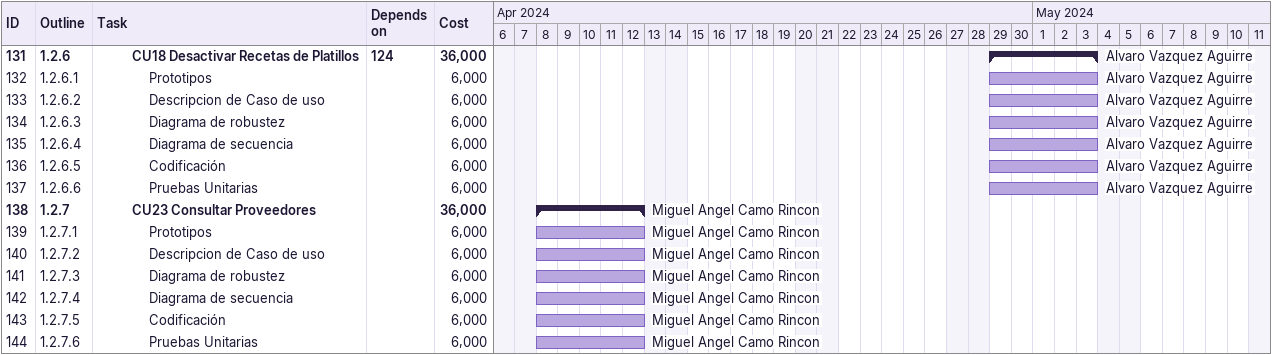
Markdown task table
| ID | WBS | Task | Start | Finish | Predecessors | Resources | Cost |
|---|---|---|---|---|---|---|---|
| 131 | 1.2.6 | **CU18 Desactivar Recetas de Platillos** | 2024-04-29 | 2024-05-03 | 124 | Alvaro Vazquez Aguirre | 36000 |
| 132 | 1.2.6.1 | Prototipos | 2024-04-29 | 2024-05-03 |  | Alvaro Vazquez Aguirre | 6000 |
| 133 | 1.2.6.2 | Descripcion de Caso de uso | 2024-04-29 | 2024-05-03 |  | Alvaro Vazquez Aguirre | 6000 |
| 134 | 1.2.6.3 | Diagrama de robustez | 2024-04-29 | 2024-05-03 |  | Alvaro Vazquez Aguirre | 6000 |
| 135 | 1.2.6.4 | Diagrama de secuencia | 2024-04-29 | 2024-05-03 |  | Alvaro Vazquez Aguirre | 6000 |
| 136 | 1.2.6.5 | Codificación | 2024-04-29 | 2024-05-03 |  | Alvaro Vazquez Aguirre | 6000 |
| 137 | 1.2.6.6 | Pruebas Unitarias | 2024-04-29 | 2024-05-03 |  | Alvaro Vazquez Aguirre | 6000 |
| 138 | 1.2.7 | **CU23 Consultar Proveedores** | 2024-04-08 | 2024-04-12 |  | Miguel Angel Camo Rincon | 36000 |
| 139 | 1.2.7.1 | Prototipos | 2024-04-08 | 2024-04-12 |  | Miguel Angel Camo Rincon | 6000 |
| 140 | 1.2.7.2 | Descripcion de Caso de uso | 2024-04-08 | 2024-04-12 |  | Miguel Angel Camo Rincon | 6000 |
| 141 | 1.2.7.3 | Diagrama de robustez | 2024-04-08 | 2024-04-12 |  | Miguel Angel Camo Rincon | 6000 |
| 142 | 1.2.7.4 | Diagrama de secuencia | 2024-04-08 | 2024-04-12 |  | Miguel Angel Camo Rincon | 6000 |
| 143 | 1.2.7.5 | Codificación | 2024-04-08 | 2024-04-12 |  | Miguel Angel Camo Rincon | 6000 |
| 144 | 1.2.7.6 | Pruebas Unitarias | 2024-04-08 | 2024-04-12 |  | Miguel Angel Camo Rincon | 6000 |
